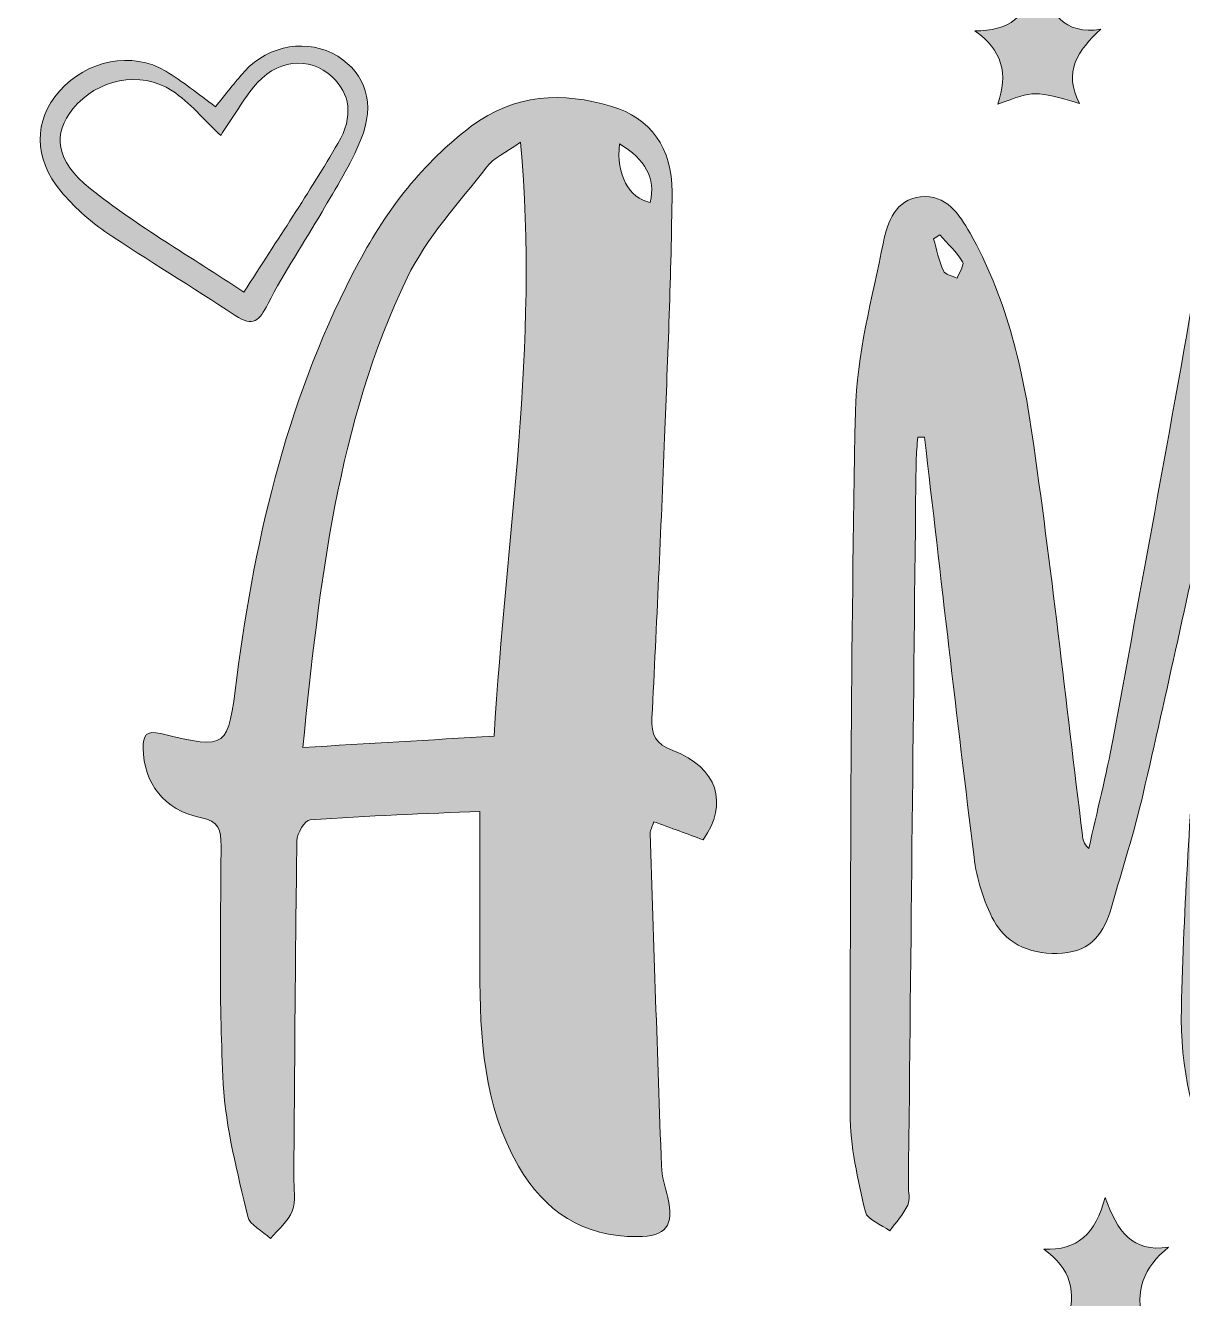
# Model space of a CAD drawing. Extents: x -202 to 798, y -79 to 921.
# Drawn here: x 129.9 to 360.7, y 266.5 to 520.4 of the extents above; entities that cross this region are included whole.
import ezdxf

# ---------------------------------------------------------------- set-up
doc = ezdxf.new("R2010")
doc.units = 0
doc.header["$MEASUREMENT"] = 0
doc.layers.add('Layer 1', color=7, linetype='Continuous', lineweight=0)

# ---------------------------------------------------------------- blocks, each defined once
blk = doc.blocks.new('Block_1')
at = {"layer": 'Layer 1', "true_color": 0x000000, "transparency": 33554687}
h = blk.add_hatch(color=18, dxfattribs=at)
h.dxf.hatch_style = 2
edge = h.paths.add_edge_path()
edge.add_spline(control_points=[(319.31, 519.38), (325.92, 519.33), (329.98, 521.96), (331.52, 529.87), (334.21, 523.04), (337.11, 518.48), (344.45, 519.7), (339.82, 515.45), (336.88, 511.13), (340.2, 504.86), (331.24, 507.49), (331.24, 507.49), (323.87, 504.74), (326.04, 510.76), (324.76, 515.58), (319.31, 519.38)], knot_values=[0, 0, 0, 0, 1, 1, 1, 2, 2, 2, 3, 3, 3, 4, 4, 4, 5, 5, 5, 5], degree=3, periodic=0)
h = blk.add_hatch(color=18, dxfattribs=at)
h.dxf.hatch_style = 2
edge = h.paths.add_edge_path()
edge.add_spline(control_points=[(168.89, 498.5), (165.5, 501.69), (162.73, 505.13), (159.21, 507.42), (152.83, 511.58), (144.16, 509.71), (139.42, 503.82), (135.45, 498.89), (135.75, 493.57), (142.91, 487.88), (152.31, 480.41), (162.83, 474.35), (173.53, 467.24), (180.27, 477.83), (186.58, 487.2), (192.28, 496.92), (195.49, 502.4), (194.64, 506.88), (191.13, 510.2), (186.62, 514.46), (179.71, 513.65), (175.41, 508.11), (172.99, 505), (170.96, 501.59), (168.89, 498.5)], knot_values=[0, 0, 0, 0, 1, 1, 1, 2, 2, 2, 3, 3, 3, 4, 4, 4, 5, 5, 5, 6, 6, 6, 7, 7, 7, 8, 8, 8, 8], degree=3, periodic=0)
edge = h.paths.add_edge_path()
edge.add_spline(control_points=[(167.83, 504.25), (169.87, 506.73), (171.67, 509.09), (173.65, 511.28), (178.52, 516.66), (186.41, 517.9), (192.22, 514.3), (197.81, 510.84), (199.79, 504.89), (196.86, 497.68), (194.82, 492.66), (191.84, 488), (189.11, 483.28), (185.56, 477.15), (181.51, 471.28), (178.33, 464.97), (176.59, 461.51), (175.38, 460.22), (171.78, 462.61), (163.19, 468.29), (154.33, 473.59), (145.8, 479.36), (142.55, 481.57), (139.55, 484.37), (137.02, 487.38), (131.51, 493.95), (131.58, 501.53), (136.72, 507.33), (142.25, 513.57), (151.2, 515.38), (157.94, 511.33), (161.32, 509.31), (164.37, 506.75), (167.83, 504.25)], knot_values=[0, 0, 0, 0, 1, 1, 1, 2, 2, 2, 3, 3, 3, 4, 4, 4, 5, 5, 5, 6, 6, 6, 7, 7, 7, 8, 8, 8, 9, 9, 9, 10, 10, 10, 11, 11, 11, 11], degree=3, periodic=0)
h = blk.add_hatch(color=18, dxfattribs=at)
h.dxf.hatch_style = 2
edge = h.paths.add_edge_path()
edge.add_spline(control_points=[(312.32, 478.66), (311.91, 478.4), (311.5, 478.14), (311.09, 477.89), (311.7, 475.74), (312.14, 473.5), (313.04, 471.48), (313.37, 470.74), (314.82, 470.5), (315.76, 470.03), (316.17, 471.15), (317.26, 472.7), (316.87, 473.32), (315.66, 475.29), (313.88, 476.91), (312.32, 478.66)], knot_values=[0, 0, 0, 0, 1, 1, 1, 2, 2, 2, 3, 3, 3, 4, 4, 4, 5, 5, 5, 5], degree=3, periodic=0)
edge = h.paths.add_edge_path()
edge.add_spline(control_points=[(391.19, 489.83), (392.62, 495.98), (389.33, 499.14), (381.53, 500.26), (384.81, 496.72), (387.76, 493.53), (391.19, 489.83)], knot_values=[0, 0, 0, 0, 1, 1, 1, 2, 2, 2, 2], degree=3, periodic=0)
edge = h.paths.add_edge_path()
edge.add_spline(control_points=[(366.54, 428.42), (362, 408), (357.58, 387.54), (352.87, 367.16), (351.11, 359.55), (348.69, 352.09), (346.57, 344.56), (345.15, 339.52), (342.5, 335.79), (336.77, 335.39), (331, 334.98), (325.89, 336.82), (323.11, 341.88), (321.02, 345.69), (319.69, 350.2), (319.15, 354.53), (315.68, 382.43), (312.53, 410.36), (309.28, 438.29), (308.83, 438.31), (308.37, 438.33), (307.92, 438.35), (307.81, 436.75), (307.62, 435.14), (307.6, 433.54), (307.07, 385.39), (306.56, 337.24), (306.05, 289.08), (306.04, 287.75), (306.44, 286.22), (305.92, 285.13), (305.03, 283.27), (303.57, 281.7), (302.35, 280), (300.66, 281.24), (297.82, 282.23), (297.47, 283.77), (296, 290.24), (294.41, 296.87), (294.42, 303.44), (294.48, 350.08), (294.57, 396.73), (295.48, 443.36), (295.71, 454.69), (298.84, 466.01), (301.08, 477.24), (301.87, 481.24), (303.5, 485.75), (308.49, 486.27), (313.55, 486.79), (316.2, 482.83), (318.35, 479.02), (325.33, 466.65), (328.69, 452.96), (330.69, 439.16), (334.56, 412.48), (337.46, 385.67), (340.77, 358.91), (340.87, 358.1), (340.95, 357.29), (342.04, 356.3), (343.67, 363.61), (345.54, 370.88), (346.9, 378.24), (353.23, 412.61), (359.57, 446.97), (365.55, 481.4), (366.69, 488.02), (366.07, 494.94), (366.62, 501.69), (366.73, 503), (368.27, 504.93), (369.52, 505.3), (385.9, 510.1), (399.3, 500.45), (398.82, 483.57), (398, 454.93), (396.35, 426.31), (395.37, 397.67), (394.23, 364.21), (392.35, 330.72), (395.85, 297.28), (396.26, 293.33), (397.28, 289.43), (398.01, 285.51), (398.84, 281.1), (397.17, 278.98), (392.46, 278.85), (382.48, 278.56), (374.72, 282.72), (369.2, 290.96), (362.44, 301.04), (360.24, 312.64), (360.51, 324.33), (360.97, 344.79), (362.41, 365.24), (363.75, 385.68), (364.68, 399.94), (366.12, 414.16), (367.34, 428.4), (367.07, 428.41), (366.8, 428.41), (366.54, 428.42)], knot_values=[0, 0, 0, 0, 1, 1, 1, 2, 2, 2, 3, 3, 3, 4, 4, 4, 5, 5, 5, 6, 6, 6, 7, 7, 7, 8, 8, 8, 9, 9, 9, 10, 10, 10, 11, 11, 11, 12, 12, 12, 13, 13, 13, 14, 14, 14, 15, 15, 15, 16, 16, 16, 17, 17, 17, 18, 18, 18, 19, 19, 19, 20, 20, 20, 21, 21, 21, 22, 22, 22, 23, 23, 23, 24, 24, 24, 25, 25, 25, 26, 26, 26, 27, 27, 27, 28, 28, 28, 29, 29, 29, 30, 30, 30, 31, 31, 31, 32, 32, 32, 33, 33, 33, 34, 34, 34, 34], degree=3, periodic=0)
h = blk.add_hatch(color=18, dxfattribs=at)
h.dxf.hatch_style = 2
edge = h.paths.add_edge_path()
edge.add_spline(control_points=[(248.42, 496.82), (247.79, 490.7), (250.27, 486.01), (254.58, 485.15), (255.63, 489.98), (253.63, 493.78), (248.42, 496.82)], knot_values=[0, 0, 0, 0, 1, 1, 1, 2, 2, 2, 2], degree=3, periodic=0)
edge = h.paths.add_edge_path()
edge.add_spline(control_points=[(185.26, 376.42), (198.37, 377.19), (210.57, 377.92), (223.4, 378.68), (225.79, 418.11), (232.44, 456.74), (228.7, 497.15), (225.59, 494.94), (223.27, 493.97), (221.94, 492.23), (216.42, 485.02), (209.95, 478.17), (206.08, 470.11), (192.09, 440.95), (188.62, 409.27), (185.26, 376.42)], knot_values=[0, 0, 0, 0, 1, 1, 1, 2, 2, 2, 3, 3, 3, 4, 4, 4, 5, 5, 5, 5], degree=3, periodic=0)
edge = h.paths.add_edge_path()
edge.add_spline(control_points=[(220.57, 363.68), (209.9, 363.21), (198.3, 362.8), (186.72, 362), (185.71, 361.93), (184.11, 359.27), (184.09, 357.8), (183.76, 335.48), (183.65, 313.15), (183.47, 290.83), (183.45, 288.51), (183.92, 285.98), (183.15, 283.92), (182.37, 281.86), (180.33, 280.28), (178.84, 278.48), (177.26, 279.94), (174.67, 281.16), (174.27, 282.89), (172.26, 291.62), (169.88, 300.42), (169.4, 309.3), (168.55, 325.07), (168.87, 340.92), (168.96, 356.73), (168.98, 360.05), (168.63, 361.7), (164.82, 362.45), (157.67, 363.84), (153.47, 369.45), (153.41, 376.29), (153.39, 378.78), (153.94, 379.9), (156.95, 379.18), (170.47, 375.97), (170.28, 376.1), (172.11, 390.3), (175.83, 419.2), (182.55, 447.28), (196.42, 473.21), (202.04, 483.73), (209.19, 493.06), (218.87, 500.33), (227.54, 506.84), (237.05, 507.24), (246.89, 504.31), (254.53, 502.04), (259.01, 495.98), (258.92, 487.22), (258.76, 470.9), (258.06, 454.58), (257.42, 438.27), (256.69, 419.62), (255.85, 400.98), (254.9, 382.34), (254.73, 378.9), (255.58, 377.14), (259.1, 375.8), (267.98, 372.4), (270.24, 365.24), (265.13, 358.01), (261.97, 359.17), (258.76, 360.35), (255.31, 361.61), (254.93, 360.51), (254.54, 359.92), (254.55, 359.34), (255.27, 337.22), (255.99, 315.1), (256.8, 292.99), (256.88, 290.86), (257.53, 288.73), (258.04, 286.63), (259.39, 281.03), (257.74, 278.86), (251.95, 278.84), (241.25, 278.79), (233.48, 283.86), (228.27, 292.9), (221.27, 305.06), (220.6, 318.56), (220.57, 332.13), (220.55, 342.27), (220.57, 352.4), (220.57, 363.68)], knot_values=[0, 0, 0, 0, 1, 1, 1, 2, 2, 2, 3, 3, 3, 4, 4, 4, 5, 5, 5, 6, 6, 6, 7, 7, 7, 8, 8, 8, 9, 9, 9, 10, 10, 10, 11, 11, 11, 12, 12, 12, 13, 13, 13, 14, 14, 14, 15, 15, 15, 16, 16, 16, 17, 17, 17, 18, 18, 18, 19, 19, 19, 20, 20, 20, 21, 21, 21, 22, 22, 22, 23, 23, 23, 24, 24, 24, 25, 25, 25, 26, 26, 26, 27, 27, 27, 28, 28, 28, 28], degree=3, periodic=0)
h = blk.add_hatch(color=18, dxfattribs=at)
h.dxf.hatch_style = 2
edge = h.paths.add_edge_path()
edge.add_spline(control_points=[(333.04, 276.33), (339.79, 276.07), (343.37, 279.36), (345.27, 286.68), (347.75, 279.9), (350.68, 275.66), (357.92, 276.72), (353.08, 272.7), (351.01, 268.12), (352.93, 261.8), (347.64, 265.84), (342.79, 265.16), (337.64, 261.64), (339.73, 267.81), (338.45, 272.49), (333.04, 276.33)], knot_values=[0, 0, 0, 0, 1, 1, 1, 2, 2, 2, 3, 3, 3, 4, 4, 4, 5, 5, 5, 5], degree=3, periodic=0)
at = {"layer": 'Layer 1'}
for points, knots in [([(-202, 921), (131.33, 921), (464.67, 921), (798, 921), (798, 587.67), (798, 254.33), (798, -79), (464.67, -79), (131.33, -79), (-202, -79), (-202, 254.33), (-202, 587.67), (-202, 921)], [0, 0, 0, 0, 1, 1, 1, 2, 2, 2, 3, 3, 3, 4, 4, 4, 4]), ([(319.31, 519.38), (324.76, 515.58), (326.04, 510.76), (323.87, 504.74), (331.24, 507.49), (331.24, 507.49), (340.2, 504.86), (336.88, 511.13), (339.82, 515.45), (344.45, 519.7), (337.11, 518.48), (334.21, 523.04), (331.52, 529.87), (329.98, 521.96), (325.92, 519.33), (319.31, 519.38)], [0, 0, 0, 0, 1, 1, 1, 2, 2, 2, 3, 3, 3, 4, 4, 4, 5, 5, 5, 5]), ([(319.31, 519.38), (325.92, 519.33), (329.98, 521.96), (331.52, 529.87), (334.21, 523.04), (337.11, 518.48), (344.45, 519.7), (339.82, 515.45), (336.88, 511.13), (340.2, 504.86), (331.24, 507.49), (331.24, 507.49), (323.87, 504.74), (326.04, 510.76), (324.76, 515.58), (319.31, 519.38)], [0, 0, 0, 0, 1, 1, 1, 2, 2, 2, 3, 3, 3, 4, 4, 4, 5, 5, 5, 5]), ([(167.83, 504.25), (164.37, 506.75), (161.32, 509.31), (157.94, 511.33), (151.2, 515.38), (142.25, 513.57), (136.72, 507.33), (131.58, 501.53), (131.51, 493.95), (137.02, 487.38), (139.55, 484.37), (142.55, 481.57), (145.8, 479.36), (154.33, 473.59), (163.19, 468.29), (171.78, 462.61), (175.38, 460.22), (176.59, 461.51), (178.33, 464.97), (181.51, 471.28), (185.56, 477.15), (189.11, 483.28), (191.84, 488), (194.82, 492.66), (196.86, 497.68), (199.79, 504.89), (197.81, 510.84), (192.22, 514.3), (186.41, 517.9), (178.52, 516.66), (173.65, 511.28), (171.67, 509.09), (169.87, 506.73), (167.83, 504.25)], [0, 0, 0, 0, 1, 1, 1, 2, 2, 2, 3, 3, 3, 4, 4, 4, 5, 5, 5, 6, 6, 6, 7, 7, 7, 8, 8, 8, 9, 9, 9, 10, 10, 10, 11, 11, 11, 11]), ([(167.83, 504.25), (169.87, 506.73), (171.67, 509.09), (173.65, 511.28), (178.52, 516.66), (186.41, 517.9), (192.22, 514.3), (197.81, 510.84), (199.79, 504.89), (196.86, 497.68), (194.82, 492.66), (191.84, 488), (189.11, 483.28), (185.56, 477.15), (181.51, 471.28), (178.33, 464.97), (176.59, 461.51), (175.38, 460.22), (171.78, 462.61), (163.19, 468.29), (154.33, 473.59), (145.8, 479.36), (142.55, 481.57), (139.55, 484.37), (137.02, 487.38), (131.51, 493.95), (131.58, 501.53), (136.72, 507.33), (142.25, 513.57), (151.2, 515.38), (157.94, 511.33), (161.32, 509.31), (164.37, 506.75), (167.83, 504.25)], [0, 0, 0, 0, 1, 1, 1, 2, 2, 2, 3, 3, 3, 4, 4, 4, 5, 5, 5, 6, 6, 6, 7, 7, 7, 8, 8, 8, 9, 9, 9, 10, 10, 10, 11, 11, 11, 11]), ([(168.89, 498.5), (165.5, 501.69), (162.73, 505.13), (159.21, 507.42), (152.83, 511.58), (144.16, 509.71), (139.42, 503.82), (135.45, 498.89), (135.75, 493.57), (142.91, 487.88), (152.31, 480.41), (162.83, 474.35), (173.53, 467.24), (180.27, 477.83), (186.58, 487.2), (192.28, 496.92), (195.49, 502.4), (194.64, 506.88), (191.13, 510.2), (186.62, 514.46), (179.71, 513.65), (175.41, 508.11), (172.99, 505), (170.96, 501.59), (168.89, 498.5)], [0, 0, 0, 0, 1, 1, 1, 2, 2, 2, 3, 3, 3, 4, 4, 4, 5, 5, 5, 6, 6, 6, 7, 7, 7, 8, 8, 8, 8]), ([(168.89, 498.5), (170.96, 501.59), (172.99, 505), (175.41, 508.11), (179.71, 513.65), (186.62, 514.46), (191.13, 510.2), (194.64, 506.88), (195.49, 502.4), (192.28, 496.92), (186.58, 487.2), (180.27, 477.83), (173.53, 467.24), (162.83, 474.35), (152.31, 480.41), (142.91, 487.88), (135.75, 493.57), (135.45, 498.89), (139.42, 503.82), (144.16, 509.71), (152.83, 511.58), (159.21, 507.42), (162.73, 505.13), (165.5, 501.69), (168.89, 498.5)], [0, 0, 0, 0, 1, 1, 1, 2, 2, 2, 3, 3, 3, 4, 4, 4, 5, 5, 5, 6, 6, 6, 7, 7, 7, 8, 8, 8, 8]), ([(366.54, 428.42), (366.8, 428.41), (367.07, 428.41), (367.34, 428.4), (366.12, 414.16), (364.68, 399.94), (363.75, 385.68), (362.41, 365.24), (360.97, 344.79), (360.51, 324.33), (360.24, 312.64), (362.44, 301.04), (369.2, 290.96), (374.72, 282.72), (382.48, 278.56), (392.46, 278.85), (397.17, 278.98), (398.84, 281.1), (398.01, 285.51), (397.28, 289.43), (396.26, 293.33), (395.85, 297.28), (392.35, 330.72), (394.23, 364.21), (395.37, 397.67), (396.35, 426.31), (398, 454.93), (398.82, 483.57), (399.3, 500.45), (385.9, 510.1), (369.52, 505.3), (368.27, 504.93), (366.73, 503), (366.62, 501.69), (366.07, 494.94), (366.69, 488.02), (365.55, 481.4), (359.57, 446.97), (353.23, 412.61), (346.9, 378.24), (345.54, 370.88), (343.67, 363.61), (342.04, 356.3), (340.95, 357.29), (340.87, 358.1), (340.77, 358.91), (337.46, 385.67), (334.56, 412.48), (330.69, 439.16), (328.69, 452.96), (325.33, 466.65), (318.35, 479.02), (316.2, 482.83), (313.55, 486.79), (308.49, 486.27), (303.5, 485.75), (301.87, 481.24), (301.08, 477.24), (298.84, 466.01), (295.71, 454.69), (295.48, 443.36), (294.57, 396.73), (294.48, 350.08), (294.42, 303.44), (294.41, 296.87), (296, 290.24), (297.47, 283.77), (297.82, 282.23), (300.66, 281.24), (302.35, 280), (303.57, 281.7), (305.03, 283.27), (305.92, 285.13), (306.44, 286.22), (306.04, 287.75), (306.05, 289.08), (306.56, 337.24), (307.07, 385.39), (307.6, 433.54), (307.62, 435.14), (307.81, 436.75), (307.92, 438.35), (308.37, 438.33), (308.83, 438.31), (309.28, 438.29), (312.53, 410.36), (315.68, 382.43), (319.15, 354.53), (319.69, 350.2), (321.02, 345.69), (323.11, 341.88), (325.89, 336.82), (331, 334.98), (336.77, 335.39), (342.5, 335.79), (345.15, 339.52), (346.57, 344.56), (348.69, 352.09), (351.11, 359.55), (352.87, 367.16), (357.58, 387.54), (362, 408), (366.54, 428.42)], [0, 0, 0, 0, 1, 1, 1, 2, 2, 2, 3, 3, 3, 4, 4, 4, 5, 5, 5, 6, 6, 6, 7, 7, 7, 8, 8, 8, 9, 9, 9, 10, 10, 10, 11, 11, 11, 12, 12, 12, 13, 13, 13, 14, 14, 14, 15, 15, 15, 16, 16, 16, 17, 17, 17, 18, 18, 18, 19, 19, 19, 20, 20, 20, 21, 21, 21, 22, 22, 22, 23, 23, 23, 24, 24, 24, 25, 25, 25, 26, 26, 26, 27, 27, 27, 28, 28, 28, 29, 29, 29, 30, 30, 30, 31, 31, 31, 32, 32, 32, 33, 33, 33, 34, 34, 34, 34]), ([(366.54, 428.42), (362, 408), (357.58, 387.54), (352.87, 367.16), (351.11, 359.55), (348.69, 352.09), (346.57, 344.56), (345.15, 339.52), (342.5, 335.79), (336.77, 335.39), (331, 334.98), (325.89, 336.82), (323.11, 341.88), (321.02, 345.69), (319.69, 350.2), (319.15, 354.53), (315.68, 382.43), (312.53, 410.36), (309.28, 438.29), (308.83, 438.31), (308.37, 438.33), (307.92, 438.35), (307.81, 436.75), (307.62, 435.14), (307.6, 433.54), (307.07, 385.39), (306.56, 337.24), (306.05, 289.08), (306.04, 287.75), (306.44, 286.22), (305.92, 285.13), (305.03, 283.27), (303.57, 281.7), (302.35, 280), (300.66, 281.24), (297.82, 282.23), (297.47, 283.77), (296, 290.24), (294.41, 296.87), (294.42, 303.44), (294.48, 350.08), (294.57, 396.73), (295.48, 443.36), (295.71, 454.69), (298.84, 466.01), (301.08, 477.24), (301.87, 481.24), (303.5, 485.75), (308.49, 486.27), (313.55, 486.79), (316.2, 482.83), (318.35, 479.02), (325.33, 466.65), (328.69, 452.96), (330.69, 439.16), (334.56, 412.48), (337.46, 385.67), (340.77, 358.91), (340.87, 358.1), (340.95, 357.29), (342.04, 356.3), (343.67, 363.61), (345.54, 370.88), (346.9, 378.24), (353.23, 412.61), (359.57, 446.97), (365.55, 481.4), (366.69, 488.02), (366.07, 494.94), (366.62, 501.69), (366.73, 503), (368.27, 504.93), (369.52, 505.3), (385.9, 510.1), (399.3, 500.45), (398.82, 483.57), (398, 454.93), (396.35, 426.31), (395.37, 397.67), (394.23, 364.21), (392.35, 330.72), (395.85, 297.28), (396.26, 293.33), (397.28, 289.43), (398.01, 285.51), (398.84, 281.1), (397.17, 278.98), (392.46, 278.85), (382.48, 278.56), (374.72, 282.72), (369.2, 290.96), (362.44, 301.04), (360.24, 312.64), (360.51, 324.33), (360.97, 344.79), (362.41, 365.24), (363.75, 385.68), (364.68, 399.94), (366.12, 414.16), (367.34, 428.4), (367.07, 428.41), (366.8, 428.41), (366.54, 428.42)], [0, 0, 0, 0, 1, 1, 1, 2, 2, 2, 3, 3, 3, 4, 4, 4, 5, 5, 5, 6, 6, 6, 7, 7, 7, 8, 8, 8, 9, 9, 9, 10, 10, 10, 11, 11, 11, 12, 12, 12, 13, 13, 13, 14, 14, 14, 15, 15, 15, 16, 16, 16, 17, 17, 17, 18, 18, 18, 19, 19, 19, 20, 20, 20, 21, 21, 21, 22, 22, 22, 23, 23, 23, 24, 24, 24, 25, 25, 25, 26, 26, 26, 27, 27, 27, 28, 28, 28, 29, 29, 29, 30, 30, 30, 31, 31, 31, 32, 32, 32, 33, 33, 33, 34, 34, 34, 34]), ([(220.57, 363.68), (220.57, 352.4), (220.55, 342.27), (220.57, 332.13), (220.6, 318.56), (221.27, 305.06), (228.27, 292.9), (233.48, 283.86), (241.25, 278.79), (251.95, 278.84), (257.74, 278.86), (259.39, 281.03), (258.04, 286.63), (257.53, 288.73), (256.88, 290.86), (256.8, 292.99), (255.99, 315.1), (255.27, 337.22), (254.55, 359.34), (254.54, 359.92), (254.93, 360.51), (255.31, 361.61), (258.76, 360.35), (261.97, 359.17), (265.13, 358.01), (270.24, 365.24), (267.98, 372.4), (259.1, 375.8), (255.58, 377.14), (254.73, 378.9), (254.9, 382.34), (255.85, 400.98), (256.69, 419.62), (257.42, 438.27), (258.06, 454.58), (258.76, 470.9), (258.92, 487.22), (259.01, 495.98), (254.53, 502.04), (246.89, 504.31), (237.05, 507.24), (227.54, 506.84), (218.87, 500.33), (209.19, 493.06), (202.04, 483.73), (196.42, 473.21), (182.55, 447.28), (175.83, 419.2), (172.11, 390.3), (170.28, 376.1), (170.47, 375.97), (156.95, 379.18), (153.94, 379.9), (153.39, 378.78), (153.41, 376.29), (153.47, 369.45), (157.67, 363.84), (164.82, 362.45), (168.63, 361.7), (168.98, 360.05), (168.96, 356.73), (168.87, 340.92), (168.55, 325.07), (169.4, 309.3), (169.88, 300.42), (172.26, 291.62), (174.27, 282.89), (174.67, 281.16), (177.26, 279.94), (178.84, 278.48), (180.33, 280.28), (182.37, 281.86), (183.15, 283.92), (183.92, 285.98), (183.45, 288.51), (183.47, 290.83), (183.65, 313.15), (183.76, 335.48), (184.09, 357.8), (184.11, 359.27), (185.71, 361.93), (186.72, 362), (198.3, 362.8), (209.9, 363.21), (220.57, 363.68)], [0, 0, 0, 0, 1, 1, 1, 2, 2, 2, 3, 3, 3, 4, 4, 4, 5, 5, 5, 6, 6, 6, 7, 7, 7, 8, 8, 8, 9, 9, 9, 10, 10, 10, 11, 11, 11, 12, 12, 12, 13, 13, 13, 14, 14, 14, 15, 15, 15, 16, 16, 16, 17, 17, 17, 18, 18, 18, 19, 19, 19, 20, 20, 20, 21, 21, 21, 22, 22, 22, 23, 23, 23, 24, 24, 24, 25, 25, 25, 26, 26, 26, 27, 27, 27, 28, 28, 28, 28]), ([(220.57, 363.68), (209.9, 363.21), (198.3, 362.8), (186.72, 362), (185.71, 361.93), (184.11, 359.27), (184.09, 357.8), (183.76, 335.48), (183.65, 313.15), (183.47, 290.83), (183.45, 288.51), (183.92, 285.98), (183.15, 283.92), (182.37, 281.86), (180.33, 280.28), (178.84, 278.48), (177.26, 279.94), (174.67, 281.16), (174.27, 282.89), (172.26, 291.62), (169.88, 300.42), (169.4, 309.3), (168.55, 325.07), (168.87, 340.92), (168.96, 356.73), (168.98, 360.05), (168.63, 361.7), (164.82, 362.45), (157.67, 363.84), (153.47, 369.45), (153.41, 376.29), (153.39, 378.78), (153.94, 379.9), (156.95, 379.18), (170.47, 375.97), (170.28, 376.1), (172.11, 390.3), (175.83, 419.2), (182.55, 447.28), (196.42, 473.21), (202.04, 483.73), (209.19, 493.06), (218.87, 500.33), (227.54, 506.84), (237.05, 507.24), (246.89, 504.31), (254.53, 502.04), (259.01, 495.98), (258.92, 487.22), (258.76, 470.9), (258.06, 454.58), (257.42, 438.27), (256.69, 419.62), (255.85, 400.98), (254.9, 382.34), (254.73, 378.9), (255.58, 377.14), (259.1, 375.8), (267.98, 372.4), (270.24, 365.24), (265.13, 358.01), (261.97, 359.17), (258.76, 360.35), (255.31, 361.61), (254.93, 360.51), (254.54, 359.92), (254.55, 359.34), (255.27, 337.22), (255.99, 315.1), (256.8, 292.99), (256.88, 290.86), (257.53, 288.73), (258.04, 286.63), (259.39, 281.03), (257.74, 278.86), (251.95, 278.84), (241.25, 278.79), (233.48, 283.86), (228.27, 292.9), (221.27, 305.06), (220.6, 318.56), (220.57, 332.13), (220.55, 342.27), (220.57, 352.4), (220.57, 363.68)], [0, 0, 0, 0, 1, 1, 1, 2, 2, 2, 3, 3, 3, 4, 4, 4, 5, 5, 5, 6, 6, 6, 7, 7, 7, 8, 8, 8, 9, 9, 9, 10, 10, 10, 11, 11, 11, 12, 12, 12, 13, 13, 13, 14, 14, 14, 15, 15, 15, 16, 16, 16, 17, 17, 17, 18, 18, 18, 19, 19, 19, 20, 20, 20, 21, 21, 21, 22, 22, 22, 23, 23, 23, 24, 24, 24, 25, 25, 25, 26, 26, 26, 27, 27, 27, 28, 28, 28, 28]), ([(185.26, 376.42), (198.37, 377.19), (210.57, 377.92), (223.4, 378.68), (225.79, 418.11), (232.44, 456.74), (228.7, 497.15), (225.59, 494.94), (223.27, 493.97), (221.94, 492.23), (216.42, 485.02), (209.95, 478.17), (206.08, 470.11), (192.09, 440.95), (188.62, 409.27), (185.26, 376.42)], [0, 0, 0, 0, 1, 1, 1, 2, 2, 2, 3, 3, 3, 4, 4, 4, 5, 5, 5, 5]), ([(185.26, 376.42), (188.62, 409.27), (192.09, 440.95), (206.08, 470.11), (209.95, 478.17), (216.42, 485.02), (221.94, 492.23), (223.27, 493.97), (225.59, 494.94), (228.7, 497.15), (232.44, 456.74), (225.79, 418.11), (223.4, 378.68), (210.57, 377.92), (198.37, 377.19), (185.26, 376.42)], [0, 0, 0, 0, 1, 1, 1, 2, 2, 2, 3, 3, 3, 4, 4, 4, 5, 5, 5, 5]), ([(248.42, 496.82), (247.79, 490.7), (250.27, 486.01), (254.58, 485.15), (255.63, 489.98), (253.63, 493.78), (248.42, 496.82)], [0, 0, 0, 0, 1, 1, 1, 2, 2, 2, 2]), ([(248.42, 496.82), (253.63, 493.78), (255.63, 489.98), (254.58, 485.15), (250.27, 486.01), (247.79, 490.7), (248.42, 496.82)], [0, 0, 0, 0, 1, 1, 1, 2, 2, 2, 2]), ([(312.32, 478.66), (311.91, 478.4), (311.5, 478.14), (311.09, 477.89), (311.7, 475.74), (312.14, 473.5), (313.04, 471.48), (313.37, 470.74), (314.82, 470.5), (315.76, 470.03), (316.17, 471.15), (317.26, 472.7), (316.87, 473.32), (315.66, 475.29), (313.88, 476.91), (312.32, 478.66)], [0, 0, 0, 0, 1, 1, 1, 2, 2, 2, 3, 3, 3, 4, 4, 4, 5, 5, 5, 5]), ([(312.32, 478.66), (313.88, 476.91), (315.66, 475.29), (316.87, 473.32), (317.26, 472.7), (316.17, 471.15), (315.76, 470.03), (314.82, 470.5), (313.37, 470.74), (313.04, 471.48), (312.14, 473.5), (311.7, 475.74), (311.09, 477.89), (311.5, 478.14), (311.91, 478.4), (312.32, 478.66)], [0, 0, 0, 0, 1, 1, 1, 2, 2, 2, 3, 3, 3, 4, 4, 4, 5, 5, 5, 5]), ([(333.04, 276.33), (338.45, 272.49), (339.73, 267.81), (337.64, 261.64), (342.79, 265.16), (347.64, 265.84), (352.93, 261.8), (351.01, 268.12), (353.08, 272.7), (357.92, 276.72), (350.68, 275.66), (347.75, 279.9), (345.27, 286.68), (343.37, 279.36), (339.79, 276.07), (333.04, 276.33)], [0, 0, 0, 0, 1, 1, 1, 2, 2, 2, 3, 3, 3, 4, 4, 4, 5, 5, 5, 5]), ([(333.04, 276.33), (339.79, 276.07), (343.37, 279.36), (345.27, 286.68), (347.75, 279.9), (350.68, 275.66), (357.92, 276.72), (353.08, 272.7), (351.01, 268.12), (352.93, 261.8), (347.64, 265.84), (342.79, 265.16), (337.64, 261.64), (339.73, 267.81), (338.45, 272.49), (333.04, 276.33)], [0, 0, 0, 0, 1, 1, 1, 2, 2, 2, 3, 3, 3, 4, 4, 4, 5, 5, 5, 5])]:
    blk.add_open_spline(points, degree=3, knots=knots, dxfattribs=at)
blk = doc.blocks.new('Block_0')
at = {"layer": 'Layer 1'}
blk.add_blockref('Block_1', (0, 0), dxfattribs=at)

msp = doc.modelspace()

# ---------------------------------------------------------------- block references
at = {"layer": 'Layer 1'}
msp.add_blockref('Block_0', (0, 0), dxfattribs=at)

doc.saveas('drawing.dxf')
